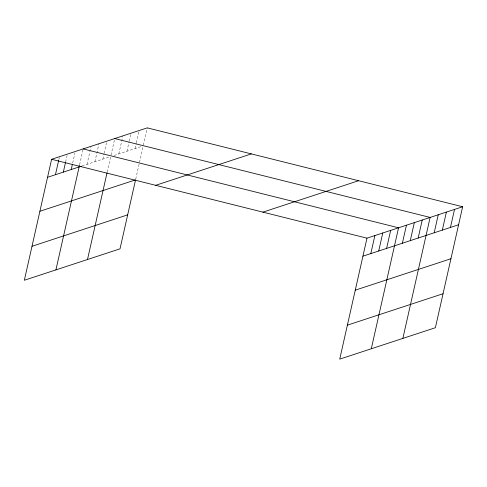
<?xml version="1.0" encoding="UTF-8"?>
<svg xmlns="http://www.w3.org/2000/svg" width="487" height="487" viewBox="0 0 487 487"><rect width="100%" height="100%" fill="white"/><g stroke="black" fill="none" stroke-linecap="round" stroke-linejoin="round"><path stroke-width="0.37" stroke-dasharray="2.44 1.83" d="M58.854 159.572L59.341 157.411M65.611 162.025L67.072 155.542M72.691 163.035L74.961 152.948M79.606 164.77L83.015 149.637M87.015 164.338L91.075 146.325M94.904 161.751L98.964 143.732M102.8 159.158L103.932 154.111M104.096 153.393L106.86 141.145M107.195 172.075L110.525 157.301M111.018 155.122L114.749 138.552M118.822 153.892L122.882 135.879M126.955 151.226L129.067 141.857M129.225 141.139L131.015 133.213M135.088 148.553L136.22 143.513M136.384 142.788L139.142 130.54M135.727 179.119L143.05 146.624M143.379 145.163L147.275 127.868M81.993 165.988L109.971 156.802M114.08 155.45L142.539 146.106"/><path stroke-width="0.73" d="M462.65 206.75L366.985 238.167L339.725 359.132L435.39 327.714L462.65 206.75L147.275 127.868L51.61 159.286L24.35 280.25L120.015 248.833L135.563 179.855L39.891 211.273M55.445 174.705L58.69 160.296M63.334 172.118L65.447 162.749M71.23 169.525L72.362 164.478M55.92 269.883L79.448 165.489M87.49 259.516L107.03 172.812M370.814 253.587L374.874 235.574M378.709 251L382.77 232.981M386.599 248.407L390.659 230.394M371.295 348.765L398.555 227.8L83.18 148.919M402.384 243.226L406.444 225.207M410.279 240.633L414.34 222.614M418.169 238.04L422.229 220.027M402.865 338.398L430.124 217.433L114.749 138.552M434.197 232.78L438.257 214.761M442.33 230.108L446.384 212.095M450.457 227.435L454.517 209.422M47.549 177.298L81.274 166.225M155.682 185.316L251.353 153.898M32.008 246.276L127.673 214.858M262.913 212.137L358.578 180.72M362.925 256.18L458.59 224.769M355.267 290.155L450.932 258.743M347.377 325.158L443.048 293.74M51.61 159.286L366.985 238.167"/></g></svg>
